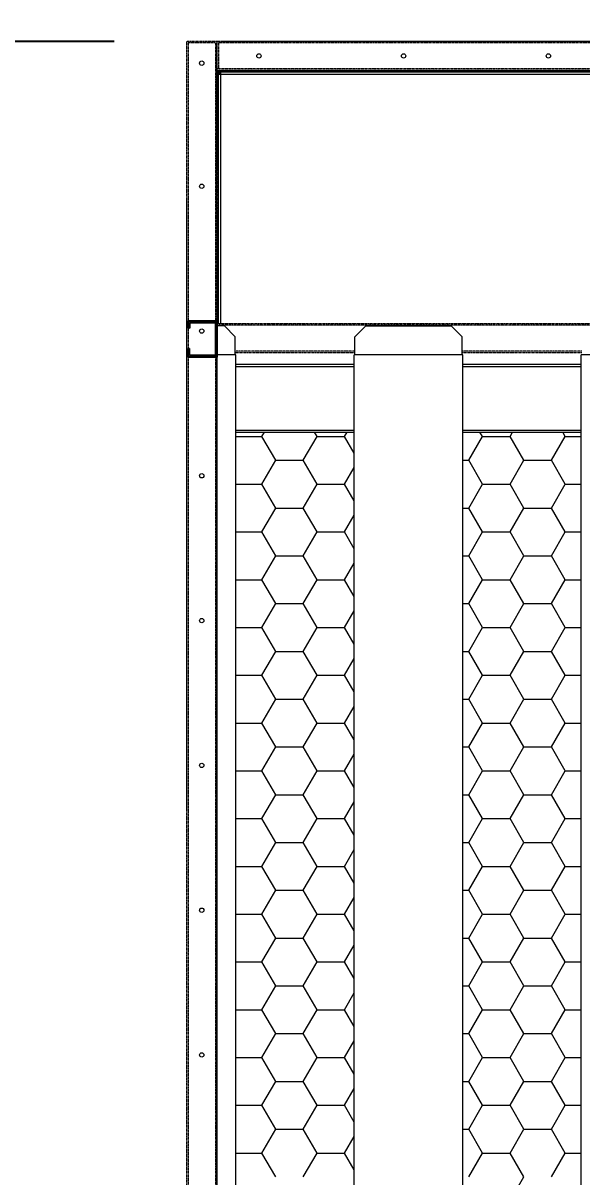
# Model space of a CAD drawing. Header units: millimetres. Extents: x -648583 to 40219, y -129719 to 29148.
# Drawn here: x 11288 to 12060, y 16867 to 18461 of the extents above; entities that cross this region are included whole.
import ezdxf

# ---------------------------------------------------------------- set-up
doc = ezdxf.new("R2010")
doc.units = ezdxf.units.MM
for name, pattern in [('CENTER', [2, 1.25, -0.25, 0.25, -0.25]), ('HIDDEN', [0.375, 0.25, -0.125]), ('HIDDENX2', [0.75, 0.5, -0.25])]:
    doc.linetypes.add(name, pattern=pattern)
doc.layers.add('center', color=1, linetype='CENTER')
doc.layers.add('HIDD', color=2, linetype='HIDDENX2')
doc.styles.get("Standard").update_dxf_attribs({"font": 'arial.ttf'})
doc.dimstyles.new('1.40', dxfattribs={"dimscale": 20, "dimtxt": 1.5, "dimasz": 1, "dimexe": 0.5, "dimexo": 0.5, "dimgap": 0.5, "dimtad": 1, "dimdec": 0, "dimzin": 0, "dimdsep": 46, "dimtxsty": 'Standard', "dimcen": 0, "dimclrd": 2, "dimclre": 2, "dimclrt": 3, "dimadec": 0, "dimazin": 0, "dimtfac": 1, "dimtdec": 0, "dimtmove": 0, "dimatfit": 0, "dimfxl": 1, "dimtolj": 1, "dimtzin": 0, "dimlwd": -1, "dimlwe": -1, "dimarcsym": 0})

# ---------------------------------------------------------------- blocks, each defined once
blk = doc.blocks.new('*D64')
at = {"color": 2, "transparency": 16777216}
for p, q in [((11513.6, 18535.2), (11513.6, 19013.9)), ((13493.6, 19003.9), (11633.6, 19003.9)), ((13613.6, 18329.2), (13613.6, 19013.9))]:
    blk.add_line(p, q, dxfattribs=at)
for points in [[(11633.6, 19023.9), (11633.6, 18983.9), (11513.6, 19003.9)], [(13493.6, 19023.9), (13493.6, 18983.9), (13613.6, 19003.9)]]:
    blk.add_solid(points, dxfattribs=at)
at = {"layer": 'Defpoints', "color": 0, "transparency": 16777216}
for p in [(11513.6, 19003.9), (11513.6, 18435.2), (13613.6, 18229.2)]:
    blk.add_point(p, dxfattribs=at)
at = {"color": 3, "lineweight": 5, "transparency": 16777216, "insert": (12563.6, 19135.4), "char_height": 140, "attachment_point": 5}
blk.add_mtext('\\A1;2100', dxfattribs=at)
blk = doc.blocks.new('*D66')
at = {"color": 2, "transparency": 16777216}
for p, q in [((11513.6, 18535.2), (11513.6, 19648.4)), ((15593.6, 19638.4), (11633.6, 19638.4)), ((15713.6, 18535.2), (15713.6, 19648.4))]:
    blk.add_line(p, q, dxfattribs=at)
for points in [[(11633.6, 19658.4), (11633.6, 19618.4), (11513.6, 19638.4)], [(15593.6, 19658.4), (15593.6, 19618.4), (15713.6, 19638.4)]]:
    blk.add_solid(points, dxfattribs=at)
at = {"layer": 'Defpoints', "color": 0, "transparency": 16777216}
for p in [(11513.6, 19638.4), (11513.6, 18435.2), (15713.6, 18435.2)]:
    blk.add_point(p, dxfattribs=at)
at = {"color": 3, "lineweight": 5, "transparency": 16777216, "insert": (13613.6, 19769.9), "char_height": 140, "attachment_point": 5}
blk.add_mtext('\\A1;4200', dxfattribs=at)
blk = doc.blocks.new('*D67')
at = {"color": 2, "transparency": 16777216}
for p, q in [((11413.6, 18435.2), (10472.9, 18435.2)), ((10482.9, 18315.2), (10482.9, 14955.2)), ((11413.6, 14835.2), (10472.9, 14835.2))]:
    blk.add_line(p, q, dxfattribs=at)
for points in [[(10462.9, 18315.2), (10502.9, 18315.2), (10482.9, 18435.2)], [(10462.9, 14955.2), (10502.9, 14955.2), (10482.9, 14835.2)]]:
    blk.add_solid(points, dxfattribs=at)
at = {"layer": 'Defpoints', "color": 0, "transparency": 16777216}
for p in [(11513.6, 18435.2), (10482.9, 14835.2), (11513.6, 14835.2)]:
    blk.add_point(p, dxfattribs=at)
at = {"color": 3, "lineweight": 5, "transparency": 16777216, "insert": (10351.4, 16635.2), "char_height": 140, "attachment_point": 5, "rotation": 90}
blk.add_mtext('\\A1;3600', dxfattribs=at)
blk = doc.blocks.new('435')
for p, q in [((-131382, 21088.8), (-131342, 21088.8)), ((-131382, 21088.8), (-131382, 21078.8)), ((-131380, 21086.8), (-131344, 21086.8)), ((-131380, 21086.8), (-131380, 21078.8)), ((-131344, 21086.8), (-131344, 21040.8)), ((-131342, 21088.8), (-131342, 21038.8)), ((-131342, 21088.8), (-131342, 21038.8)), ((-131380, 21078.8), (-131382, 21078.8)), ((-131382, 21038.8), (-131382, 21050.8)), ((-131382, 21050.8), (-131380, 21050.8)), ((-131342, 21038.8), (-131382, 21038.8)), ((-131380, 21040.8), (-131380, 21050.8)), ((-131344, 21040.8), (-131380, 21040.8))]:
    blk.add_line(p, q)
blk = doc.blocks.new('3')
at = {"color": 7, "lineweight": 20, "ltscale": 0.097167}
blk.add_line((11555.6, 18198.6), (11555.6, 18431.8), dxfattribs=at)
at = {"color": 7, "lineweight": 20}
for p, q in [((15666.2, 18435.2), (11561, 18435.2)), ((11559.3, 18395.2), (15667.9, 18395.2)), ((11561, 18393.2), (15666.2, 18393.2)), ((13107.6, 18393.6), (11769.2, 18393.6)), ((11561, 18389.8), (15666.2, 18389.8)), ((11555.6, 18198.6), (11555.6, 15340)), ((11745.3, 17988.9), (11581.8, 17988.9)), ((11745.3, 17985.7), (11581.8, 17985.7)), ((12059, 17988.9), (11895.3, 17988.9)), ((12059, 17985.7), (11895.3, 17985.7)), ((11581.8, 17898.1), (11745.3, 17898.1)), ((11581.8, 17895.5), (11745.3, 17895.5)), ((11895.3, 17898.1), (12059, 17898.1)), ((11895.3, 17895.5), (12059, 17895.5))]:
    blk.add_line(p, q, dxfattribs=at)
at = {"color": 7, "lineweight": 20, "ltscale": 0.000561904}
blk.add_line((11557.6, 18397.2), (11557.6, 18398.6), dxfattribs=at)
at = {"color": 7, "lineweight": 20, "ltscale": 0.000125435}
blk.add_line((11557.9, 18397.2), (11557.6, 18397.2), dxfattribs=at)
at = {"color": 7, "lineweight": 20, "ltscale": 0.002375}
blk.add_line((11557.6, 18391.5), (11557.6, 18395.2), dxfattribs=at)
at = {"color": 7, "lineweight": 20, "ltscale": 0.000707554}
blk.add_line((11557.6, 18395.2), (11559.3, 18395.2), dxfattribs=at)
at = {"color": 7, "lineweight": 20, "ltscale": 0.000707705}
blk.add_line((11557.6, 18393.2), (11559.3, 18393.2), dxfattribs=at)
at = {"color": 7, "lineweight": 20, "ltscale": 0.000832499}
blk.add_line((11559.3, 18395.2), (11559.3, 18393.2), dxfattribs=at)
at = {"color": 7, "lineweight": 20, "ltscale": 0.000333342}
blk.add_line((11559.3, 18393.2), (11559.3, 18392.4), dxfattribs=at)
at = {"color": 7, "lineweight": 20, "ltscale": 0.000708193}
blk.add_line((11559.3, 18393.2), (11561, 18393.2), dxfattribs=at)
at = {"color": 7, "lineweight": 20, "ltscale": 5.54767e-06}
blk.add_line((11561, 18393.2), (11561, 18393.2), dxfattribs=at)
at = {"color": 7, "lineweight": 20, "ltscale": 1.09406e-05}
blk.add_line((11561, 18393.2), (11561, 18393.2), dxfattribs=at)
at = {"color": 7, "lineweight": 20, "ltscale": 0.001417}
for q in [(11561, 18393.2), (11557.6, 18389.8)]:
    blk.add_line((11561, 18389.8), q, dxfattribs=at)
at = {"color": 7, "lineweight": 20, "ltscale": 0.00067235}
blk.add_line((11594.2, 18393.6), (11594.2, 18395.2), dxfattribs=at)
at = {"color": 7, "lineweight": 20, "ltscale": 0.043924}
blk.add_line((11699.6, 18393.6), (11594.2, 18393.6), dxfattribs=at)
at = {"color": 7, "lineweight": 20, "ltscale": 0.000160787}
blk.add_line((11594.2, 18393.2), (11594.2, 18393.6), dxfattribs=at)
at = {"color": 7, "lineweight": 20, "ltscale": 0.001149}
for p, q in [((11698.1, 18395.2), (11700, 18393.2)), ((11705.3, 18395.2), (11707.2, 18393.2)), ((11720.7, 18393.2), (11718.8, 18395.2)), ((11746.4, 18395.2), (11748.3, 18393.2)), ((11761.8, 18393.2), (11759.9, 18395.2)), ((11768.9, 18393.2), (11767, 18395.2)), ((11769.6, 18393.2), (11767.7, 18395.2))]:
    blk.add_line(p, q, dxfattribs=at)
at = {"color": 7, "lineweight": 20, "ltscale": 0.000833337}
blk.add_line((11557.6, 18389.8), (11555.6, 18389.8), dxfattribs=at)
at = {"color": 7, "lineweight": 20, "ltscale": 0.053167}
blk.add_line((11555.6, 18389.8), (11555.6, 18262.2), dxfattribs=at)
at = {"color": 7, "lineweight": 20, "ltscale": 0.000833333}
for p, q in [((11557.6, 18391.5), (11559.6, 18391.5)), ((11557.6, 18389.8), (11559.6, 18389.8))]:
    blk.add_line(p, q, dxfattribs=at)
at = {"color": 7, "lineweight": 20, "ltscale": 0.000708333}
for p, q in [((11557.6, 18391.5), (11557.6, 18389.8)), ((11559.6, 18391.5), (11559.6, 18389.8))]:
    blk.add_line(p, q, dxfattribs=at)
at = {"color": 7, "lineweight": 20, "ltscale": 0.142705}
for p, q in [((11557.6, 18045.2), (11557.6, 18389.8)), ((11561, 18045.2), (11561, 18389.8))]:
    blk.add_line(p, q, dxfattribs=at)
at = {"color": 7, "lineweight": 20, "ltscale": 0.00075}
blk.add_line((11560.6, 18392.4), (11558.8, 18392.4), dxfattribs=at)
at = {"color": 7, "lineweight": 20, "ltscale": 0.000375}
blk.add_line((11558.8, 18391.5), (11558.8, 18392.4), dxfattribs=at)
at = {"color": 7, "lineweight": 20, "ltscale": 5.91962e-05}
blk.add_line((11559, 18392.4), (11558.9, 18392.6), dxfattribs=at)
at = {"color": 7, "lineweight": 20, "ltscale": 0.000166667}
blk.add_line((11561, 18392.4), (11560.6, 18392.4), dxfattribs=at)
at = {"color": 7, "lineweight": 20, "ltscale": 0.000833201}
blk.add_line((11555.6, 18262.2), (11557.6, 18262.2), dxfattribs=at)
at = {"color": 7, "lineweight": 20, "ltscale": 0.352083}
blk.add_line((11513.6, 18217.2), (11513.6, 17372.2), dxfattribs=at)
at = {"lineweight": 20}
for p, q in [((11555.6, 18045.2), (11555.6, 18005.2)), ((11565.8, 18042.2), (11555.6, 18042.2)), ((11580.8, 18027.2), (11565.8, 18042.2)), ((11746.3, 18027.2), (11761.3, 18042.2)), ((11761.3, 18042.2), (11879.3, 18042.2)), ((11894.3, 18027.2), (11879.3, 18042.2)), ((11580.8, 18002.2), (11580.8, 18027.2)), ((11746.3, 18002.2), (11746.3, 18027.2)), ((11894.3, 18002.2), (11894.3, 18027.2)), ((11555.6, 14835.2), (11555.6, 18002.2)), ((11581.8, 18002.2), (11555.6, 18002.2)), ((11581.8, 15344.2), (11581.8, 18002.2)), ((11745.3, 15344.2), (11745.3, 18002.2)), ((11895.3, 18002.2), (11745.3, 18002.2)), ((11895.3, 15344.2), (11895.3, 18002.2)), ((12059, 15344.2), (12059, 18002.2)), ((12209, 18002.2), (12059, 18002.2))]:
    blk.add_line(p, q, dxfattribs=at)
at = {"color": 7, "linetype": 'Continuous', "lineweight": 20}
for p, q in [((11581.8, 17889.6), (11617.7, 17889.6)), ((11617.7, 17889.6), (11621.1, 17895.5)), ((11636.8, 17856.6), (11617.7, 17889.6)), ((11674.9, 17856.6), (11693.9, 17889.6)), ((11693.9, 17889.6), (11690.5, 17895.5)), ((11693.9, 17889.6), (11732, 17889.6)), ((11732, 17889.6), (11735.4, 17895.5)), ((11745.3, 17866.5), (11732, 17889.6)), ((11903.5, 17856.6), (11922.5, 17889.6)), ((11922.5, 17889.6), (11919.1, 17895.5)), ((11922.5, 17889.6), (11960.6, 17889.6)), ((11960.6, 17889.6), (11964, 17895.5)), ((11979.7, 17856.6), (11960.6, 17889.6)), ((12017.8, 17856.6), (12036.8, 17889.6)), ((12036.8, 17889.6), (12033.4, 17895.5)), ((12036.8, 17889.6), (12059, 17889.6)), ((11617.7, 17823.6), (11636.8, 17856.6)), ((11636.8, 17856.6), (11674.9, 17856.6)), ((11693.9, 17823.6), (11674.9, 17856.6)), ((11895.3, 17856.6), (11903.5, 17856.6)), ((11922.5, 17823.6), (11903.5, 17856.6)), ((11960.6, 17823.6), (11979.7, 17856.6)), ((11979.7, 17856.6), (12017.8, 17856.6)), ((12036.8, 17823.6), (12017.8, 17856.6)), ((11732, 17823.6), (11745.3, 17846.7)), ((11581.8, 17823.6), (11617.7, 17823.6)), ((11636.8, 17790.6), (11617.7, 17823.6)), ((11674.9, 17790.6), (11693.9, 17823.6)), ((11693.9, 17823.6), (11732, 17823.6)), ((11745.3, 17800.5), (11732, 17823.6)), ((11903.5, 17790.6), (11922.5, 17823.6)), ((11922.5, 17823.6), (11960.6, 17823.6)), ((11979.7, 17790.6), (11960.6, 17823.6)), ((12017.8, 17790.6), (12036.8, 17823.6)), ((12036.8, 17823.6), (12059, 17823.6)), ((11617.7, 17757.6), (11636.8, 17790.6)), ((11636.8, 17790.6), (11674.9, 17790.6)), ((11693.9, 17757.6), (11674.9, 17790.6)), ((11895.3, 17790.6), (11903.5, 17790.6)), ((11922.5, 17757.6), (11903.5, 17790.6)), ((11960.6, 17757.6), (11979.7, 17790.6)), ((11979.7, 17790.6), (12017.8, 17790.6)), ((12036.8, 17757.6), (12017.8, 17790.6)), ((11732, 17757.6), (11745.3, 17780.7)), ((11581.8, 17757.6), (11617.7, 17757.6)), ((11636.8, 17724.6), (11617.7, 17757.6)), ((11674.9, 17724.6), (11693.9, 17757.6)), ((11693.9, 17757.6), (11732, 17757.6)), ((11745.3, 17734.5), (11732, 17757.6)), ((11903.5, 17724.6), (11922.5, 17757.6)), ((11922.5, 17757.6), (11960.6, 17757.6)), ((11979.7, 17724.6), (11960.6, 17757.6)), ((12017.8, 17724.6), (12036.8, 17757.6)), ((12036.8, 17757.6), (12059, 17757.6)), ((11617.7, 17691.6), (11636.8, 17724.6)), ((11636.8, 17724.6), (11674.9, 17724.6)), ((11693.9, 17691.6), (11674.9, 17724.6)), ((11895.3, 17724.6), (11903.5, 17724.6)), ((11922.5, 17691.6), (11903.5, 17724.6)), ((11960.6, 17691.6), (11979.7, 17724.6)), ((11979.7, 17724.6), (12017.8, 17724.6)), ((12036.8, 17691.6), (12017.8, 17724.6)), ((11732, 17691.6), (11745.3, 17714.7)), ((11581.8, 17691.6), (11617.7, 17691.6)), ((11636.8, 17658.6), (11617.7, 17691.6)), ((11674.9, 17658.6), (11693.9, 17691.6)), ((11693.9, 17691.6), (11732, 17691.6)), ((11745.3, 17668.5), (11732, 17691.6)), ((11903.5, 17658.6), (11922.5, 17691.6)), ((11922.5, 17691.6), (11960.6, 17691.6)), ((11979.7, 17658.6), (11960.6, 17691.6)), ((12017.8, 17658.6), (12036.8, 17691.6)), ((12036.8, 17691.6), (12059, 17691.6)), ((11617.7, 17625.6), (11636.8, 17658.6)), ((11636.8, 17658.6), (11674.9, 17658.6)), ((11693.9, 17625.6), (11674.9, 17658.6)), ((11732, 17625.6), (11745.3, 17648.7)), ((11895.3, 17658.6), (11903.5, 17658.6)), ((11922.5, 17625.6), (11903.5, 17658.6)), ((11960.6, 17625.6), (11979.7, 17658.6)), ((11979.7, 17658.6), (12017.8, 17658.6)), ((12036.8, 17625.6), (12017.8, 17658.6)), ((11581.8, 17625.6), (11617.7, 17625.6)), ((11636.8, 17592.6), (11617.7, 17625.6)), ((11674.9, 17592.6), (11693.9, 17625.6)), ((11693.9, 17625.6), (11732, 17625.6)), ((11745.3, 17602.6), (11732, 17625.6)), ((11903.5, 17592.6), (11922.5, 17625.6)), ((11922.5, 17625.6), (11960.6, 17625.6)), ((11979.7, 17592.6), (11960.6, 17625.6)), ((12017.8, 17592.6), (12036.8, 17625.6)), ((12036.8, 17625.6), (12059, 17625.6)), ((11617.7, 17559.6), (11636.8, 17592.6)), ((11636.8, 17592.6), (11674.9, 17592.6)), ((11693.9, 17559.6), (11674.9, 17592.6)), ((11732, 17559.6), (11745.3, 17582.7)), ((11895.3, 17592.6), (11903.5, 17592.6)), ((11922.5, 17559.6), (11903.5, 17592.6)), ((11960.6, 17559.6), (11979.7, 17592.6)), ((11979.7, 17592.6), (12017.8, 17592.6)), ((12036.8, 17559.6), (12017.8, 17592.6)), ((11581.8, 17559.6), (11617.7, 17559.6)), ((11636.8, 17526.7), (11617.7, 17559.6)), ((11674.9, 17526.7), (11693.9, 17559.6)), ((11693.9, 17559.6), (11732, 17559.6)), ((11745.3, 17536.6), (11732, 17559.6)), ((11903.5, 17526.7), (11922.5, 17559.6)), ((11922.5, 17559.6), (11960.6, 17559.6)), ((11979.7, 17526.7), (11960.6, 17559.6)), ((12017.8, 17526.7), (12036.8, 17559.6)), ((12036.8, 17559.6), (12059, 17559.6)), ((11617.7, 17493.7), (11636.8, 17526.7)), ((11636.8, 17526.7), (11674.9, 17526.7)), ((11693.9, 17493.7), (11674.9, 17526.7)), ((11732, 17493.7), (11745.3, 17516.7)), ((11895.3, 17526.7), (11903.5, 17526.7)), ((11922.5, 17493.7), (11903.5, 17526.7)), ((11960.6, 17493.7), (11979.7, 17526.7)), ((11979.7, 17526.7), (12017.8, 17526.7)), ((12036.8, 17493.7), (12017.8, 17526.7)), ((11581.8, 17493.7), (11617.7, 17493.7)), ((11636.8, 17460.7), (11617.7, 17493.7)), ((11674.9, 17460.7), (11693.9, 17493.7)), ((11693.9, 17493.7), (11732, 17493.7)), ((11745.3, 17470.6), (11732, 17493.7)), ((11903.5, 17460.7), (11922.5, 17493.7)), ((11922.5, 17493.7), (11960.6, 17493.7)), ((11979.7, 17460.7), (11960.6, 17493.7)), ((12017.8, 17460.7), (12036.8, 17493.7)), ((12036.8, 17493.7), (12059, 17493.7)), ((11617.7, 17427.7), (11636.8, 17460.7)), ((11636.8, 17460.7), (11674.9, 17460.7)), ((11693.9, 17427.7), (11674.9, 17460.7)), ((11895.3, 17460.7), (11903.5, 17460.7)), ((11922.5, 17427.7), (11903.5, 17460.7)), ((11960.6, 17427.7), (11979.7, 17460.7)), ((11979.7, 17460.7), (12017.8, 17460.7)), ((12036.8, 17427.7), (12017.8, 17460.7)), ((11732, 17427.7), (11745.3, 17450.7)), ((11581.8, 17427.7), (11617.7, 17427.7)), ((11636.8, 17394.7), (11617.7, 17427.7)), ((11674.9, 17394.7), (11693.9, 17427.7)), ((11693.9, 17427.7), (11732, 17427.7)), ((11745.3, 17404.6), (11732, 17427.7)), ((11903.5, 17394.7), (11922.5, 17427.7)), ((11922.5, 17427.7), (11960.6, 17427.7)), ((11979.7, 17394.7), (11960.6, 17427.7)), ((12017.8, 17394.7), (12036.8, 17427.7)), ((12036.8, 17427.7), (12059, 17427.7)), ((11617.7, 17361.7), (11636.8, 17394.7)), ((11636.8, 17394.7), (11674.9, 17394.7)), ((11693.9, 17361.7), (11674.9, 17394.7)), ((11895.3, 17394.7), (11903.5, 17394.7)), ((11922.5, 17361.7), (11903.5, 17394.7)), ((11960.6, 17361.7), (11979.7, 17394.7)), ((11979.7, 17394.7), (12017.8, 17394.7)), ((12036.8, 17361.7), (12017.8, 17394.7)), ((11732, 17361.7), (11745.3, 17384.8)), ((11581.8, 17361.7), (11617.7, 17361.7)), ((11636.8, 17328.7), (11617.7, 17361.7)), ((11674.9, 17328.7), (11693.9, 17361.7)), ((11693.9, 17361.7), (11732, 17361.7)), ((11745.3, 17338.6), (11732, 17361.7)), ((11903.5, 17328.7), (11922.5, 17361.7)), ((11922.5, 17361.7), (11960.6, 17361.7)), ((11979.7, 17328.7), (11960.6, 17361.7)), ((12017.8, 17328.7), (12036.8, 17361.7)), ((12036.8, 17361.7), (12059, 17361.7)), ((11617.7, 17295.7), (11636.8, 17328.7)), ((11636.8, 17328.7), (11674.9, 17328.7)), ((11693.9, 17295.7), (11674.9, 17328.7)), ((11895.3, 17328.7), (11903.5, 17328.7)), ((11922.5, 17295.7), (11903.5, 17328.7)), ((11960.6, 17295.7), (11979.7, 17328.7)), ((11979.7, 17328.7), (12017.8, 17328.7)), ((12036.8, 17295.7), (12017.8, 17328.7)), ((11732, 17295.7), (11745.3, 17318.8)), ((11581.8, 17295.7), (11617.7, 17295.7)), ((11636.8, 17262.7), (11617.7, 17295.7)), ((11674.9, 17262.7), (11693.9, 17295.7)), ((11693.9, 17295.7), (11732, 17295.7)), ((11745.3, 17272.6), (11732, 17295.7)), ((11903.5, 17262.7), (11922.5, 17295.7)), ((11922.5, 17295.7), (11960.6, 17295.7)), ((11979.7, 17262.7), (11960.6, 17295.7)), ((12017.8, 17262.7), (12036.8, 17295.7)), ((12036.8, 17295.7), (12059, 17295.7)), ((11617.7, 17229.7), (11636.8, 17262.7)), ((11636.8, 17262.7), (11674.9, 17262.7)), ((11693.9, 17229.7), (11674.9, 17262.7)), ((11895.3, 17262.7), (11903.5, 17262.7)), ((11922.5, 17229.7), (11903.5, 17262.7)), ((11960.6, 17229.7), (11979.7, 17262.7)), ((11979.7, 17262.7), (12017.8, 17262.7)), ((12036.8, 17229.7), (12017.8, 17262.7)), ((11732, 17229.7), (11745.3, 17252.8)), ((11581.8, 17229.7), (11617.7, 17229.7)), ((11636.8, 17196.7), (11617.7, 17229.7)), ((11674.9, 17196.7), (11693.9, 17229.7)), ((11693.9, 17229.7), (11732, 17229.7)), ((11745.3, 17206.6), (11732, 17229.7)), ((11903.5, 17196.7), (11922.5, 17229.7)), ((11922.5, 17229.7), (11960.6, 17229.7)), ((11979.7, 17196.7), (11960.6, 17229.7)), ((12017.8, 17196.7), (12036.8, 17229.7)), ((12036.8, 17229.7), (12059, 17229.7)), ((11617.7, 17163.7), (11636.8, 17196.7)), ((11636.8, 17196.7), (11674.9, 17196.7)), ((11693.9, 17163.7), (11674.9, 17196.7)), ((11732, 17163.7), (11745.3, 17186.8)), ((11895.3, 17196.7), (11903.5, 17196.7)), ((11922.5, 17163.7), (11903.5, 17196.7)), ((11960.6, 17163.7), (11979.7, 17196.7)), ((11979.7, 17196.7), (12017.8, 17196.7)), ((12036.8, 17163.7), (12017.8, 17196.7)), ((11581.8, 17163.7), (11617.7, 17163.7)), ((11636.8, 17130.7), (11617.7, 17163.7)), ((11674.9, 17130.7), (11693.9, 17163.7)), ((11693.9, 17163.7), (11732, 17163.7)), ((11745.3, 17140.6), (11732, 17163.7)), ((11903.5, 17130.7), (11922.5, 17163.7)), ((11922.5, 17163.7), (11960.6, 17163.7)), ((11979.7, 17130.7), (11960.6, 17163.7)), ((12017.8, 17130.7), (12036.8, 17163.7)), ((12036.8, 17163.7), (12059, 17163.7)), ((11617.7, 17097.7), (11636.8, 17130.7)), ((11636.8, 17130.7), (11674.9, 17130.7)), ((11693.9, 17097.7), (11674.9, 17130.7)), ((11732, 17097.7), (11745.3, 17120.8)), ((11895.3, 17130.7), (11903.5, 17130.7)), ((11922.5, 17097.7), (11903.5, 17130.7)), ((11960.6, 17097.7), (11979.7, 17130.7)), ((11979.7, 17130.7), (12017.8, 17130.7)), ((12036.8, 17097.7), (12017.8, 17130.7)), ((11581.8, 17097.7), (11617.7, 17097.7)), ((11636.8, 17064.7), (11617.7, 17097.7)), ((11674.9, 17064.7), (11693.9, 17097.7)), ((11693.9, 17097.7), (11732, 17097.7)), ((11745.3, 17074.6), (11732, 17097.7)), ((11903.5, 17064.7), (11922.5, 17097.7)), ((11922.5, 17097.7), (11960.6, 17097.7)), ((11979.7, 17064.7), (11960.6, 17097.7)), ((12017.8, 17064.7), (12036.8, 17097.7)), ((12036.8, 17097.7), (12059, 17097.7)), ((11617.7, 17031.7), (11636.8, 17064.7)), ((11636.8, 17064.7), (11674.9, 17064.7)), ((11693.9, 17031.7), (11674.9, 17064.7)), ((11732, 17031.7), (11745.3, 17054.8)), ((11895.3, 17064.7), (11903.5, 17064.7)), ((11922.5, 17031.7), (11903.5, 17064.7)), ((11960.6, 17031.7), (11979.7, 17064.7)), ((11979.7, 17064.7), (12017.8, 17064.7)), ((12036.8, 17031.7), (12017.8, 17064.7)), ((11581.8, 17031.7), (11617.7, 17031.7)), ((11636.8, 16998.7), (11617.7, 17031.7)), ((11674.9, 16998.7), (11693.9, 17031.7)), ((11693.9, 17031.7), (11732, 17031.7)), ((11745.3, 17008.6), (11732, 17031.7)), ((11903.5, 16998.7), (11922.5, 17031.7)), ((11922.5, 17031.7), (11960.6, 17031.7)), ((11979.7, 16998.7), (11960.6, 17031.7)), ((12017.8, 16998.7), (12036.8, 17031.7)), ((12036.8, 17031.7), (12059, 17031.7)), ((11617.7, 16965.7), (11636.8, 16998.7)), ((11636.8, 16998.7), (11674.9, 16998.7)), ((11693.9, 16965.7), (11674.9, 16998.7)), ((11895.3, 16998.7), (11903.5, 16998.7)), ((11922.5, 16965.7), (11903.5, 16998.7)), ((11960.6, 16965.7), (11979.7, 16998.7)), ((11979.7, 16998.7), (12017.8, 16998.7)), ((12036.8, 16965.7), (12017.8, 16998.7)), ((11732, 16965.7), (11745.3, 16988.8)), ((11581.8, 16965.7), (11617.7, 16965.7)), ((11636.8, 16932.7), (11617.7, 16965.7)), ((11674.9, 16932.7), (11693.9, 16965.7)), ((11693.9, 16965.7), (11732, 16965.7)), ((11745.3, 16942.6), (11732, 16965.7)), ((11903.5, 16932.7), (11922.5, 16965.7)), ((11922.5, 16965.7), (11960.6, 16965.7)), ((11979.7, 16932.7), (11960.6, 16965.7)), ((12017.8, 16932.7), (12036.8, 16965.7)), ((12036.8, 16965.7), (12059, 16965.7)), ((11617.7, 16899.7), (11636.8, 16932.7)), ((11636.8, 16932.7), (11674.9, 16932.7)), ((11693.9, 16899.7), (11674.9, 16932.7)), ((11895.3, 16932.7), (11903.5, 16932.7)), ((11922.5, 16899.7), (11903.5, 16932.7)), ((11960.6, 16899.7), (11979.7, 16932.7)), ((11979.7, 16932.7), (12017.8, 16932.7)), ((12036.8, 16899.7), (12017.8, 16932.7)), ((11732, 16899.7), (11745.3, 16922.8)), ((11581.8, 16899.7), (11617.7, 16899.7)), ((11636.8, 16866.7), (11617.7, 16899.7)), ((11674.9, 16866.7), (11693.9, 16899.7)), ((11693.9, 16899.7), (11732, 16899.7)), ((11745.3, 16876.7), (11732, 16899.7)), ((11903.5, 16866.7), (11922.5, 16899.7)), ((11922.5, 16899.7), (11960.6, 16899.7)), ((11979.7, 16866.7), (11960.6, 16899.7)), ((12017.8, 16866.7), (12036.8, 16899.7)), ((12036.8, 16899.7), (12059, 16899.7)), ((11960.6, 16833.7), (11979.7, 16866.7))]:
    blk.add_line(p, q, dxfattribs=at)
at = {"color": 7, "lineweight": 20}
for centre in [(11613.6, 18415.2), (11813.6, 18415.2), (12013.6, 18415.2), (11534.6, 18405.2), (11534.6, 18235.2), (11534.6, 18035.2), (11534.6, 17835.2), (11534.6, 17635.2), (11534.6, 17435.2), (11534.6, 17235.2), (11534.6, 17035.2)]:
    blk.add_circle(centre, 3, dxfattribs=at)
for start, end in [(130.3202, 150.009), (120.0016, 130.1223)]:
    blk.add_arc((11561, 18389.8), 3.4, start, end, dxfattribs=at)
blk.add_open_spline([(11555.6, 18262.2), (11555.6, 18262.3), (11555.6, 18262.4), (11555.7, 18262.5), (11556, 18262.8), (11556.4, 18263), (11556.8, 18263.2), (11557.2, 18263.3), (11557.6, 18263.4)], degree=5, knots=[0, 0, 0, 0, 0, 0, 2.034087, 2.034087, 2.034087, 5.485626, 5.485626, 5.485626, 5.485626, 5.485626, 5.485626], dxfattribs=at)
at = {"layer": 'center', "lineweight": 20}
for p, q in [((11555.6, 18435.2), (11513.6, 18435.2)), ((11513.6, 18435.2), (11513.6, 14835.2)), ((15713.6, 18435.2), (11555.6, 18435.2)), ((11555.6, 18435.2), (11555.6, 14835.2)), ((15671.6, 18395.2), (11555.6, 18395.2)), ((15671.6, 18045.2), (11555.6, 18045.2)), ((11746.4, 18005.2), (11580.8, 18005.2)), ((12060, 18005.2), (11894.3, 18005.2))]:
    blk.add_line(p, q, dxfattribs=at)
at = {"layer": 'HIDD', "linetype": 'HIDDEN', "lineweight": 20}
for p, q in [((11553.6, 18433.2), (11515.6, 18433.2)), ((11515.6, 18433.2), (11515.6, 14837.2)), ((11553.6, 18433.2), (11553.6, 14837.2)), ((15669.6, 18433.2), (11557.6, 18433.2)), ((11557.6, 18433.2), (11557.6, 18397.2)), ((15671.6, 18397.2), (11557.6, 18397.2)), ((15671.6, 18043.2), (11557.6, 18043.2)), ((11557.6, 18043.2), (11557.6, 18042.2)), ((11746.4, 18007.2), (11580.8, 18007.2)), ((12060, 18007.2), (11894.3, 18007.2))]:
    blk.add_line(p, q, dxfattribs=at)
at = {"lineweight": 20}
blk.add_blockref('435', (142897.5, -3039.6), dxfattribs=at)

msp = doc.modelspace()

# ---------------------------------------------------------------- block references
msp.add_blockref('3', (0, 0))

# ---------------------------------------------------------------- dimensions: what is measured, and where the dimension line sits
at = {"lineweight": 5}
for base, p1, picture, middle in [((11513.6, 19638.4), (15713.6, 18435.2), '*D66', (13613.6, 19769.9)), ((11513.6, 19003.9), (13613.6, 18229.2), '*D64', (12563.6, 19135.4))]:
    dim = msp.add_linear_dim(base=base, p1=p1, p2=(11513.6, 18435.2), dimstyle='1.40', override={"dimtxt": 7, "dimasz": 6, "dimexo": 5, "dimgap": 3}, dxfattribs=at)
    dim.commit()
    dim.dimension.update_dxf_attribs({"geometry": picture, "text_midpoint": middle})
dim = msp.add_linear_dim(base=(10482.9, 14835.2), p1=(11513.6, 18435.2), p2=(11513.6, 14835.2), angle=90, dimstyle='1.40', override={"dimtxt": 7, "dimasz": 6, "dimexo": 5, "dimgap": 3}, dxfattribs=at)
dim.commit()
dim.dimension.update_dxf_attribs({"geometry": '*D67', "text_midpoint": (10351.4, 16635.2)})

doc.saveas('drawing.dxf')
